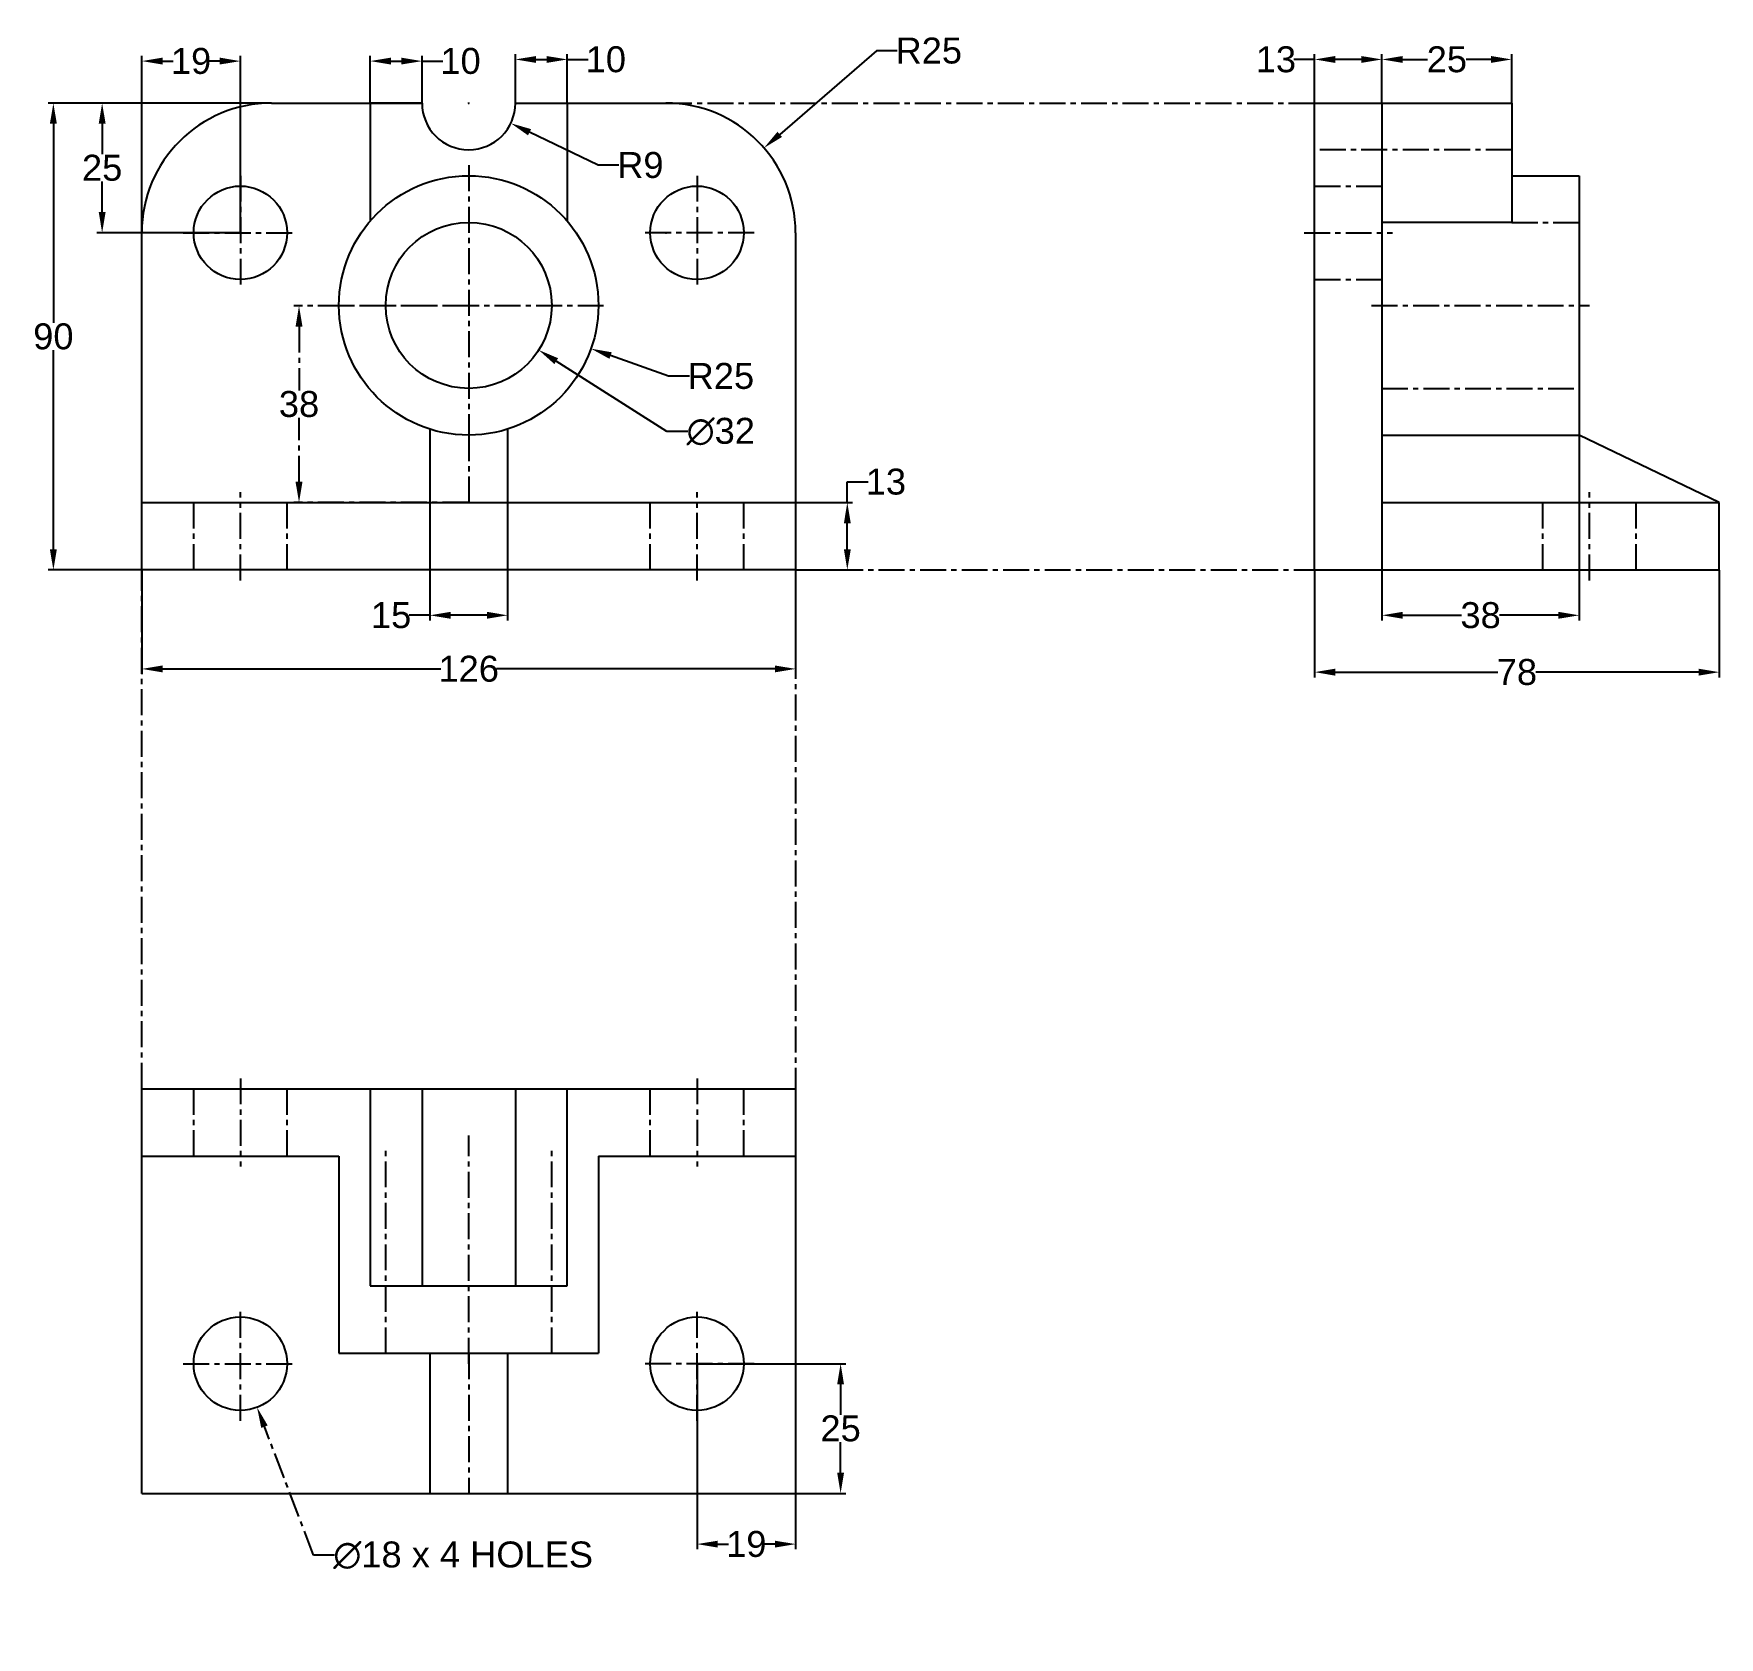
# Model space of a CAD drawing. Header units: inches. Extents: x 2 to 326, y 44 to 353.
import ezdxf

# ---------------------------------------------------------------- set-up
doc = ezdxf.new("R2010")
doc.units = ezdxf.units.IN
doc.header["$LTSCALE"] = 4
doc.header["$MEASUREMENT"] = 0
doc.linetypes.add('CENTER', pattern=[2, 1.25, -0.25, 0.25, -0.25])
doc.layers.add('Centreline', color=10, linetype='CENTER')
doc.layers.add('Hidden Line', color=130, linetype='CENTER')
doc.styles.get("Standard").update_dxf_attribs({"font": 'arial.ttf'})
doc.dimstyles.new('My Style', dxfattribs={"dimtxt": 5, "dimasz": 4, "dimexe": 1, "dimexo": 0.0625, "dimgap": 0.09, "dimtad": 0, "dimtih": 1, "dimtoh": 1, "dimdec": 0, "dimzin": 0, "dimdsep": 46, "dimtxsty": 'Standard', "dimcen": 0.09, "dimclrd": 3, "dimclre": 3, "dimclrt": 2, "dimadec": 0, "dimazin": 0, "dimtfac": 1, "dimtdec": 0, "dimtofl": 0, "dimtmove": 0, "dimatfit": 3, "dimfxl": 1, "dimtolj": 1, "dimtzin": 0, "dimarcsym": 0})

# ---------------------------------------------------------------- blocks, each defined once
blk = doc.blocks.new('*D5')
at = {"color": 3, "lineweight": -2, "transparency": 16777216}
for p, q in [((158.37, 262.42), (158.37, 266.42)), ((158.37, 266.42), (162.37, 266.42)), ((148.47, 262.42), (159.37, 262.42)), ((158.37, 253.42), (158.37, 258.42)), ((148.47, 249.42), (159.37, 249.42))]:
    blk.add_line(p, q, dxfattribs=at)
at = {"color": 3, "transparency": 16777216}
for points in [[(157.71, 258.42), (159.04, 258.42), (158.37, 262.42)], [(157.71, 253.42), (159.04, 253.42), (158.37, 249.42)]]:
    blk.add_solid(points, dxfattribs=at)
at = {"layer": 'Defpoints', "color": 0, "transparency": 16777216}
for p in [(148.41, 262.42), (158.37, 262.42), (148.41, 249.42)]:
    blk.add_point(p, dxfattribs=at)
at = {"color": 2, "transparency": 16777216, "insert": (165.81, 266.42), "char_height": 5, "attachment_point": 5}
blk.add_mtext('\\A1;13', dxfattribs=at)
blk = doc.blocks.new('*D6')
at = {"color": 3, "lineweight": -2, "transparency": 16777216}
for p, q in [((66.41, 339.48), (66.41, 348.51)), ((76.41, 339.48), (76.41, 348.51)), ((70.41, 347.51), (72.41, 347.51)), ((76.41, 347.51), (80.41, 347.51))]:
    blk.add_line(p, q, dxfattribs=at)
at = {"color": 3, "transparency": 16777216}
for points in [[(70.41, 348.18), (70.41, 346.85), (66.41, 347.51)], [(72.41, 348.18), (72.41, 346.85), (76.41, 347.51)]]:
    blk.add_solid(points, dxfattribs=at)
at = {"layer": 'Defpoints', "color": 0, "transparency": 16777216}
for p in [(76.41, 347.51), (66.41, 339.42), (76.41, 339.42)]:
    blk.add_point(p, dxfattribs=at)
at = {"color": 2, "transparency": 16777216, "insert": (83.84, 347.51), "char_height": 5, "attachment_point": 5}
blk.add_mtext('\\A1;10', dxfattribs=at)
blk = doc.blocks.new('*D7')
at = {"color": 3, "lineweight": -2, "transparency": 16777216}
for p, q in [((94.41, 339.48), (94.41, 348.83)), ((98.41, 347.83), (100.41, 347.83)), ((104.41, 339.48), (104.41, 348.83)), ((104.41, 347.83), (108.41, 347.83))]:
    blk.add_line(p, q, dxfattribs=at)
at = {"color": 3, "transparency": 16777216}
for points in [[(98.41, 348.49), (98.41, 347.16), (94.41, 347.83)], [(100.41, 348.49), (100.41, 347.16), (104.41, 347.83)]]:
    blk.add_solid(points, dxfattribs=at)
at = {"layer": 'Defpoints', "color": 0, "transparency": 16777216}
for p in [(104.41, 347.83), (94.41, 339.42), (104.41, 339.42)]:
    blk.add_point(p, dxfattribs=at)
at = {"color": 2, "transparency": 16777216, "insert": (111.84, 347.83), "char_height": 5, "attachment_point": 5}
blk.add_mtext('\\A1;10', dxfattribs=at)
blk = doc.blocks.new('*D8')
at = {"color": 3, "lineweight": -2, "transparency": 16777216}
for p, q in [((261.41, 339.48), (261.41, 348.83)), ((265.41, 347.83), (270.18, 347.83)), ((282.41, 347.83), (277.64, 347.83)), ((286.41, 339.48), (286.41, 348.83))]:
    blk.add_line(p, q, dxfattribs=at)
at = {"color": 3, "transparency": 16777216}
for points in [[(265.41, 348.49), (265.41, 347.16), (261.41, 347.83)], [(282.41, 348.49), (282.41, 347.16), (286.41, 347.83)]]:
    blk.add_solid(points, dxfattribs=at)
at = {"layer": 'Defpoints', "color": 0, "transparency": 16777216}
for p in [(286.41, 347.83), (261.41, 339.42), (286.41, 339.42)]:
    blk.add_point(p, dxfattribs=at)
at = {"color": 2, "transparency": 16777216, "insert": (273.91, 347.83), "char_height": 5, "attachment_point": 5}
blk.add_mtext('\\A1;25', dxfattribs=at)
blk = doc.blocks.new('*D9')
at = {"color": 3, "lineweight": -2, "transparency": 16777216}
for p, q in [((248.41, 347.83), (244.41, 347.83)), ((248.41, 339.48), (248.41, 348.83)), ((257.41, 347.83), (252.41, 347.83)), ((261.41, 339.48), (261.41, 348.83))]:
    blk.add_line(p, q, dxfattribs=at)
at = {"color": 3, "transparency": 16777216}
for points in [[(252.41, 348.49), (252.41, 347.16), (248.41, 347.83)], [(257.41, 348.49), (257.41, 347.16), (261.41, 347.83)]]:
    blk.add_solid(points, dxfattribs=at)
at = {"layer": 'Defpoints', "color": 0, "transparency": 16777216}
for p in [(248.41, 347.83), (248.41, 339.42), (261.41, 339.42)]:
    blk.add_point(p, dxfattribs=at)
at = {"color": 2, "transparency": 16777216, "insert": (240.97, 347.83), "char_height": 5, "attachment_point": 5}
blk.add_mtext('\\A1;13', dxfattribs=at)
blk = doc.blocks.new('*D10')
at = {"color": 3, "lineweight": -2, "transparency": 16777216}
for p, q in [((77.91, 262.36), (77.91, 239.68)), ((92.91, 262.36), (92.91, 239.68)), ((77.91, 240.68), (73.91, 240.68)), ((88.91, 240.68), (81.91, 240.68))]:
    blk.add_line(p, q, dxfattribs=at)
at = {"color": 3, "transparency": 16777216}
for points in [[(81.91, 241.35), (81.91, 240.02), (77.91, 240.68)], [(88.91, 241.35), (88.91, 240.02), (92.91, 240.68)]]:
    blk.add_solid(points, dxfattribs=at)
at = {"layer": 'Defpoints', "color": 0, "transparency": 16777216}
for p in [(77.91, 262.42), (92.91, 262.42), (77.91, 240.68)]:
    blk.add_point(p, dxfattribs=at)
at = {"color": 2, "transparency": 16777216, "insert": (70.45, 240.68), "char_height": 5, "attachment_point": 5}
blk.add_mtext('\\A1;15', dxfattribs=at)
blk = doc.blocks.new('*D11')
at = {"color": 3, "lineweight": -2, "transparency": 16777216}
for p, q in [((22.41, 249.36), (22.41, 229.35)), ((148.41, 249.36), (148.41, 229.35)), ((26.41, 230.35), (80.03, 230.35)), ((144.41, 230.35), (90.79, 230.35))]:
    blk.add_line(p, q, dxfattribs=at)
at = {"color": 3, "transparency": 16777216}
for points in [[(26.41, 231.01), (26.41, 229.68), (22.41, 230.35)], [(144.41, 231.01), (144.41, 229.68), (148.41, 230.35)]]:
    blk.add_solid(points, dxfattribs=at)
at = {"layer": 'Defpoints', "color": 0, "transparency": 16777216}
for p in [(22.41, 249.42), (148.41, 249.42), (148.41, 230.35)]:
    blk.add_point(p, dxfattribs=at)
at = {"color": 2, "transparency": 16777216, "insert": (85.41, 230.35), "char_height": 5, "attachment_point": 5}
blk.add_mtext('\\A1;126', dxfattribs=at)
blk = doc.blocks.new('*D13')
at = {"color": 3, "lineweight": -2, "transparency": 16777216}
for p, q in [((248.41, 249.36), (248.41, 228.72)), ((326.41, 249.36), (326.41, 228.72)), ((252.41, 229.72), (283.75, 229.72)), ((322.41, 229.72), (291.07, 229.72))]:
    blk.add_line(p, q, dxfattribs=at)
at = {"color": 3, "transparency": 16777216}
for points in [[(252.41, 230.39), (252.41, 229.05), (248.41, 229.72)], [(322.41, 230.39), (322.41, 229.05), (326.41, 229.72)]]:
    blk.add_solid(points, dxfattribs=at)
at = {"layer": 'Defpoints', "color": 0, "transparency": 16777216}
for p in [(248.41, 249.42), (326.41, 249.42), (326.41, 229.72)]:
    blk.add_point(p, dxfattribs=at)
at = {"color": 2, "transparency": 16777216, "insert": (287.41, 229.72), "char_height": 5, "attachment_point": 5}
blk.add_mtext('\\A1;78', dxfattribs=at)
blk = doc.blocks.new('*D14')
at = {"color": 3, "lineweight": -2, "transparency": 16777216}
for p, q in [((261.41, 275.36), (261.41, 239.68)), ((299.41, 275.36), (299.41, 239.68)), ((265.41, 240.68), (276.73, 240.68)), ((295.41, 240.68), (284.08, 240.68))]:
    blk.add_line(p, q, dxfattribs=at)
at = {"color": 3, "transparency": 16777216}
for points in [[(265.41, 241.35), (265.41, 240.02), (261.41, 240.68)], [(295.41, 241.35), (295.41, 240.02), (299.41, 240.68)]]:
    blk.add_solid(points, dxfattribs=at)
at = {"layer": 'Defpoints', "color": 0, "transparency": 16777216}
for p in [(261.41, 275.42), (299.41, 275.42), (299.41, 240.68)]:
    blk.add_point(p, dxfattribs=at)
at = {"color": 2, "transparency": 16777216, "insert": (280.41, 240.68), "char_height": 5, "attachment_point": 5}
blk.add_mtext('\\A1;38', dxfattribs=at)
blk = doc.blocks.new('*D15')
at = {"color": 3, "lineweight": -2, "transparency": 16777216}
for p, q in [((22.41, 314.48), (22.41, 348.51)), ((41.41, 314.48), (41.41, 348.51)), ((26.41, 347.51), (28.47, 347.51)), ((37.41, 347.51), (35.35, 347.51))]:
    blk.add_line(p, q, dxfattribs=at)
at = {"color": 3, "transparency": 16777216}
for points in [[(26.41, 348.18), (26.41, 346.85), (22.41, 347.51)], [(37.41, 348.18), (37.41, 346.85), (41.41, 347.51)]]:
    blk.add_solid(points, dxfattribs=at)
at = {"layer": 'Defpoints', "color": 0, "transparency": 16777216}
for p in [(22.41, 347.51), (22.41, 314.42), (41.41, 314.42)]:
    blk.add_point(p, dxfattribs=at)
at = {"color": 2, "transparency": 16777216, "insert": (31.91, 347.51), "char_height": 5, "attachment_point": 5}
blk.add_mtext('\\A1;19', dxfattribs=at)
blk = doc.blocks.new('*D16')
at = {"color": 3, "lineweight": -2, "transparency": 16777216}
for p, q in [((47.35, 339.42), (13.77, 339.42)), ((14.77, 335.42), (14.77, 329.56)), ((14.77, 318.42), (14.77, 324.28)), ((41.35, 314.42), (13.77, 314.42))]:
    blk.add_line(p, q, dxfattribs=at)
at = {"color": 3, "transparency": 16777216}
for points in [[(14.11, 335.42), (15.44, 335.42), (14.77, 339.42)], [(14.11, 318.42), (15.44, 318.42), (14.77, 314.42)]]:
    blk.add_solid(points, dxfattribs=at)
at = {"layer": 'Defpoints', "color": 0, "transparency": 16777216}
for p in [(47.41, 339.42), (14.77, 314.42), (41.41, 314.42)]:
    blk.add_point(p, dxfattribs=at)
at = {"color": 2, "transparency": 16777216, "insert": (14.77, 326.92), "char_height": 5, "attachment_point": 5}
blk.add_mtext('\\A1;25', dxfattribs=at)
blk = doc.blocks.new('*D17')
at = {"color": 3, "lineweight": -2, "transparency": 16777216}
for p, q in [((47.35, 339.42), (4.37, 339.42)), ((5.37, 335.42), (5.37, 297.06)), ((5.37, 253.42), (5.37, 291.78)), ((22.35, 249.42), (4.37, 249.42))]:
    blk.add_line(p, q, dxfattribs=at)
at = {"color": 3, "transparency": 16777216}
for points in [[(4.7, 335.42), (6.04, 335.42), (5.37, 339.42)], [(4.7, 253.42), (6.04, 253.42), (5.37, 249.42)]]:
    blk.add_solid(points, dxfattribs=at)
at = {"layer": 'Defpoints', "color": 0, "transparency": 16777216}
for p in [(47.41, 339.42), (5.37, 249.42), (22.41, 249.42)]:
    blk.add_point(p, dxfattribs=at)
at = {"color": 2, "transparency": 16777216, "insert": (5.37, 294.42), "char_height": 5, "attachment_point": 5}
blk.add_mtext('\\A1;90', dxfattribs=at)
blk = doc.blocks.new('*D18')
at = {"color": 3, "lineweight": -2, "transparency": 16777216}
for p, q in [((129.41, 96.36), (129.41, 60.64)), ((148.41, 71.36), (148.41, 60.64)), ((133.41, 61.64), (135.47, 61.64)), ((144.41, 61.64), (142.35, 61.64))]:
    blk.add_line(p, q, dxfattribs=at)
at = {"color": 3, "transparency": 16777216}
for points in [[(133.41, 62.3), (133.41, 60.97), (129.41, 61.64)], [(144.41, 62.3), (144.41, 60.97), (148.41, 61.64)]]:
    blk.add_solid(points, dxfattribs=at)
at = {"layer": 'Defpoints', "color": 0, "transparency": 16777216}
for p in [(129.41, 96.42), (148.41, 71.42), (148.41, 61.64)]:
    blk.add_point(p, dxfattribs=at)
at = {"color": 2, "transparency": 16777216, "insert": (138.91, 61.64), "char_height": 5, "attachment_point": 5}
blk.add_mtext('\\A1;19', dxfattribs=at)
blk = doc.blocks.new('*D19')
at = {"color": 3, "lineweight": -2, "transparency": 16777216}
for p, q in [((129.47, 96.42), (158.08, 96.42)), ((157.08, 92.42), (157.08, 86.56)), ((157.08, 75.42), (157.08, 81.28)), ((148.47, 71.42), (158.08, 71.42))]:
    blk.add_line(p, q, dxfattribs=at)
at = {"color": 3, "transparency": 16777216}
for points in [[(156.41, 92.42), (157.74, 92.42), (157.08, 96.42)], [(156.41, 75.42), (157.74, 75.42), (157.08, 71.42)]]:
    blk.add_solid(points, dxfattribs=at)
at = {"layer": 'Defpoints', "color": 0, "transparency": 16777216}
for p in [(129.41, 96.42), (148.41, 71.42), (157.08, 71.42)]:
    blk.add_point(p, dxfattribs=at)
at = {"color": 2, "transparency": 16777216, "insert": (157.08, 83.92), "char_height": 5, "attachment_point": 5}
blk.add_mtext('\\A1;25', dxfattribs=at)
blk = doc.blocks.new('*D20')
at = {"color": 3, "lineweight": -2, "transparency": 16777216}
for p, q in [((163.99, 349.51), (145.35, 333.39)), ((167.99, 349.51), (163.99, 349.51)), ((123.32, 314.42), (123.5, 314.42)), ((123.41, 314.33), (123.41, 314.51))]:
    blk.add_line(p, q, dxfattribs=at)
at = {"color": 3, "transparency": 16777216}
blk.add_solid([(144.91, 333.89), (145.78, 332.89), (142.32, 330.77)], dxfattribs=at)
at = {"layer": 'Defpoints', "color": 0, "transparency": 16777216}
for p in [(142.32, 330.77), (123.41, 314.42)]:
    blk.add_point(p, dxfattribs=at)
at = {"color": 2, "transparency": 16777216, "insert": (174.07, 349.51), "char_height": 5, "attachment_point": 5}
blk.add_mtext('\\A1;R25', dxfattribs=at)
blk = doc.blocks.new('*D21')
at = {"color": 3, "lineweight": -2, "transparency": 16777216}
for p, q in [((85.32, 300.42), (85.5, 300.42)), ((85.41, 300.33), (85.41, 300.51)), ((123.93, 286.79), (112.75, 290.75)), ((127.93, 286.79), (123.93, 286.79))]:
    blk.add_line(p, q, dxfattribs=at)
at = {"color": 3, "transparency": 16777216}
blk.add_solid([(112.97, 291.38), (112.53, 290.12), (108.98, 292.08)], dxfattribs=at)
at = {"layer": 'Defpoints', "color": 0, "transparency": 16777216}
for p in [(85.41, 300.42), (108.98, 292.08)]:
    blk.add_point(p, dxfattribs=at)
at = {"color": 2, "transparency": 16777216, "insert": (134.01, 286.79), "char_height": 5, "attachment_point": 5}
blk.add_mtext('\\A1;R25', dxfattribs=at)
blk = doc.blocks.new('*D22')
at = {"color": 3, "lineweight": -2, "transparency": 16777216}
for p, q in [((85.32, 339.42), (85.5, 339.42)), ((85.41, 339.33), (85.41, 339.51)), ((110.37, 327.45), (97.13, 333.8)), ((114.37, 327.45), (110.37, 327.45))]:
    blk.add_line(p, q, dxfattribs=at)
at = {"color": 3, "transparency": 16777216}
blk.add_solid([(97.42, 334.4), (96.84, 333.2), (93.52, 335.53)], dxfattribs=at)
at = {"layer": 'Defpoints', "color": 0, "transparency": 16777216}
for p in [(85.41, 339.42), (93.52, 335.53)]:
    blk.add_point(p, dxfattribs=at)
at = {"color": 2, "transparency": 16777216, "insert": (118.49, 327.45), "char_height": 5, "attachment_point": 5}
blk.add_mtext('\\A1;R9', dxfattribs=at)
blk = doc.blocks.new('*D23')
at = {"color": 3, "lineweight": -2, "transparency": 16777216}
for p, q in [((85.32, 300.42), (85.5, 300.42)), ((85.41, 300.33), (85.41, 300.51)), ((123.61, 276.08), (102.28, 289.67)), ((127.61, 276.08), (123.61, 276.08))]:
    blk.add_line(p, q, dxfattribs=at)
at = {"color": 3, "transparency": 16777216}
blk.add_solid([(102.63, 290.24), (101.92, 289.11), (98.9, 291.82)], dxfattribs=at)
at = {"layer": 'Defpoints', "color": 0, "transparency": 16777216}
for p in [(71.92, 309.02), (98.9, 291.82)]:
    blk.add_point(p, dxfattribs=at)
at = {"color": 2, "transparency": 16777216, "insert": (133.98, 276.08), "char_height": 5, "attachment_point": 5}
blk.add_mtext('\\A1;∅32', dxfattribs=at)
blk = doc.blocks.new('*D25')
at = {"layer": 'Defpoints', "color": 0, "transparency": 16777216}
for p in [(38.2, 104.83), (44.62, 88.02)]:
    blk.add_point(p, dxfattribs=at)
at = {"layer": 'Hidden Line', "color": 3, "lineweight": -2, "transparency": 16777216}
for p, q in [((41.32, 96.42), (41.5, 96.42)), ((41.41, 96.33), (41.41, 96.51)), ((55.53, 59.48), (46.05, 84.28)), ((59.53, 59.48), (55.53, 59.48))]:
    blk.add_line(p, q, dxfattribs=at)
at = {"layer": 'Hidden Line', "color": 3, "transparency": 16777216}
blk.add_solid([(46.67, 84.52), (45.43, 84.04), (44.62, 88.02)], dxfattribs=at)
at = {"layer": 'Hidden Line', "color": 2, "transparency": 16777216, "insert": (84.34, 59.48), "char_height": 5, "attachment_point": 5}
blk.add_mtext('\\A1;∅18 x 4 HOLES', dxfattribs=at)
blk = doc.blocks.new('*D26')
at = {"layer": 'Defpoints', "color": 0, "transparency": 16777216}
for p in [(85.41, 300.33), (52.71, 262.42), (85.41, 262.42)]:
    blk.add_point(p, dxfattribs=at)
at = {"layer": 'Hidden Line', "color": 3, "lineweight": -2, "transparency": 16777216}
for p, q in [((85.35, 300.33), (51.71, 300.33)), ((52.71, 296.33), (52.71, 284.02)), ((52.71, 266.42), (52.71, 278.73)), ((85.35, 262.42), (51.71, 262.42))]:
    blk.add_line(p, q, dxfattribs=at)
at = {"layer": 'Hidden Line', "color": 3, "transparency": 16777216}
for points in [[(52.04, 296.33), (53.38, 296.33), (52.71, 300.33)], [(52.04, 266.42), (53.38, 266.42), (52.71, 262.42)]]:
    blk.add_solid(points, dxfattribs=at)
at = {"layer": 'Hidden Line', "color": 2, "transparency": 16777216, "insert": (52.71, 281.38), "char_height": 5, "attachment_point": 5}
blk.add_mtext('\\A1;38', dxfattribs=at)

msp = doc.modelspace()

# ---------------------------------------------------------------- linework, layer by layer
for p, q in [((47.41, 339.42), (76.41, 339.42)), ((76.41, 339.42), (66.41, 339.42)), ((66.41, 339.42), (66.41, 316.67)), ((94.41, 339.42), (123.41, 339.42)), ((104.41, 339.42), (104.41, 316.67)), ((248.41, 249.42), (248.41, 339.42)), ((248.41, 339.42), (261.41, 339.42)), ((261.41, 339.42), (261.41, 262.42)), ((261.41, 339.42), (286.41, 339.42)), ((286.41, 339.42), (286.41, 330.42)), ((286.41, 330.42), (286.41, 316.42)), ((286.41, 325.42), (299.41, 325.42)), ((299.41, 325.42), (299.41, 275.42)), ((286.41, 316.42), (261.41, 316.42)), ((22.41, 262.42), (22.41, 314.42)), ((148.41, 314.42), (148.41, 262.42)), ((77.91, 276.57), (77.91, 262.42)), ((92.91, 276.57), (92.91, 262.42)), ((261.41, 275.42), (299.41, 275.42)), ((326.41, 262.42), (299.41, 275.42)), ((261.41, 262.42), (326.41, 262.42)), ((326.41, 249.42), (326.41, 262.42)), ((248.41, 249.42), (326.41, 249.42)), ((22.41, 71.42), (22.41, 149.42)), ((22.41, 149.42), (148.41, 149.42)), ((66.41, 149.42), (66.41, 111.42)), ((76.41, 149.42), (76.41, 111.42)), ((94.41, 149.42), (94.41, 149.42)), ((94.41, 149.42), (94.41, 111.42)), ((104.41, 111.42), (104.41, 149.42)), ((148.41, 149.42), (148.41, 71.42)), ((22.41, 136.42), (60.41, 136.42)), ((60.41, 136.42), (60.41, 98.42)), ((110.41, 136.42), (110.41, 98.42)), ((110.41, 136.42), (148.41, 136.42)), ((66.41, 111.42), (104.41, 111.42)), ((60.41, 98.42), (110.41, 98.42)), ((77.91, 98.42), (77.91, 71.42)), ((92.91, 98.42), (92.91, 71.42)), ((22.41, 71.42), (148.41, 71.42))]:
    msp.add_line(p, q)
msp.add_lwpolyline([(22.41, 262.42), (148.41, 262.42), (148.41, 249.42), (22.41, 249.42)], close=True)
for centre, radius in [((85.41, 300.42), 25), ((41.41, 314.42), 9), ((129.41, 314.42), 9), ((85.41, 300.42), 16), ((41.41, 96.42), 9), ((129.41, 96.42), 9)]:
    msp.add_circle(centre, radius)
for centre, radius, start, end in [((47.41, 314.42), 25, 90, 180), ((85.41, 339.42), 9, 180, 0), ((123.41, 314.42), 25, 0, 90)]:
    msp.add_arc(centre, radius, start, end)
at = {"layer": 'Centreline'}
for p, q in [((41.41, 325.42), (41.41, 303.42)), ((85.41, 327.42), (85.41, 273.42)), ((129.41, 325.42), (129.41, 303.42)), ((30.41, 314.42), (52.41, 314.42)), ((140.41, 314.42), (118.41, 314.42)), ((246.41, 314.42), (263.41, 314.42)), ((58.41, 300.42), (112.41, 300.42)), ((259.41, 300.42), (301.41, 300.42)), ((41.41, 247.42), (41.41, 264.42)), ((129.41, 247.42), (129.41, 264.42)), ((301.41, 247.42), (301.41, 264.42)), ((41.41, 151.42), (41.41, 134.42)), ((129.41, 151.42), (129.41, 134.42)), ((129.41, 151.42), (129.41, 134.42)), ((85.41, 96.42), (85.41, 140.42)), ((41.41, 85.42), (41.41, 107.42)), ((129.41, 85.42), (129.41, 107.42)), ((30.41, 96.42), (52.41, 96.42)), ((140.41, 96.42), (118.41, 96.42))]:
    msp.add_line(p, q, dxfattribs=at)
at = {"layer": 'Hidden Line'}
for p, q in [((123.41, 339.42), (248.41, 339.42)), ((286.41, 330.42), (248.41, 330.42)), ((248.41, 323.42), (261.41, 323.42)), ((286.41, 316.42), (299.41, 316.42)), ((248.41, 305.42), (261.41, 305.42)), ((261.41, 284.42), (299.41, 284.42)), ((85.41, 275.42), (85.41, 262.42)), ((32.41, 249.42), (32.41, 262.42)), ((50.41, 249.42), (50.41, 262.42)), ((120.41, 249.42), (120.41, 262.42)), ((138.41, 249.42), (138.41, 262.42)), ((292.41, 249.42), (292.41, 262.42)), ((310.41, 249.42), (310.41, 262.42)), ((22.41, 149.42), (22.41, 249.42)), ((148.41, 249.42), (148.41, 149.42)), ((148.41, 249.42), (248.41, 249.42)), ((32.41, 136.42), (32.41, 149.42)), ((50.41, 136.42), (50.41, 149.42)), ((120.41, 136.42), (120.41, 149.42)), ((138.41, 136.42), (138.41, 149.42)), ((69.41, 98.42), (69.41, 138.42)), ((101.41, 98.42), (101.41, 138.42)), ((85.41, 98.42), (85.41, 71.42))]:
    msp.add_line(p, q, dxfattribs=at)

# ---------------------------------------------------------------- dimensions: what is measured, and where the dimension line sits
for base, p1, p2, picture, middle in [((104.41, 347.83), (94.41, 339.42), (104.41, 339.42), '*D7', (111.84, 347.83)), ((248.41, 347.83), (261.41, 339.42), (248.41, 339.42), '*D9', (240.97, 347.83)), ((286.41, 347.83), (261.41, 339.42), (286.41, 339.42), '*D8', (273.91, 347.83)), ((22.41, 347.51), (41.41, 314.42), (22.41, 314.42), '*D15', (31.91, 347.51)), ((76.41, 347.51), (66.41, 339.42), (76.41, 339.42), '*D6', (83.84, 347.51)), ((299.41, 240.68), (261.41, 275.42), (299.41, 275.42), '*D14', (280.41, 240.68)), ((77.91, 240.68), (92.91, 262.42), (77.91, 262.42), '*D10', (70.45, 240.68)), ((148.41, 230.35), (22.41, 249.42), (148.41, 249.42), '*D11', (85.41, 230.35)), ((326.41, 229.72), (248.41, 249.42), (326.41, 249.42), '*D13', (287.41, 229.72)), ((148.41, 61.64), (129.41, 96.42), (148.41, 71.42), '*D18', (138.91, 61.64))]:
    dim = msp.add_linear_dim(base=base, p1=p1, p2=p2, dimstyle='My Style')
    dim.commit()
    dim.dimension.update_dxf_attribs({"geometry": picture, "text_midpoint": middle})
for center, mpoint, picture, middle in [((123.41, 314.42), (142.32, 330.77), '*D20', (174.07, 349.51)), ((85.41, 339.42), (93.52, 335.53), '*D22', (118.49, 327.45)), ((85.41, 300.42), (108.98, 292.08), '*D21', (134.01, 286.79))]:
    dim = msp.add_radius_dim(center=center, mpoint=mpoint, dimstyle='My Style')
    dim.commit()
    dim.dimension.update_dxf_attribs({"geometry": picture, "text_midpoint": middle, "dimtype": 164})
for base, p1, p2, picture, middle in [((5.37, 249.42), (47.41, 339.42), (22.41, 249.42), '*D17', (5.37, 294.42)), ((14.77, 314.42), (47.41, 339.42), (41.41, 314.42), '*D16', (14.77, 326.92)), ((158.37, 262.42), (148.41, 249.42), (148.41, 262.42), '*D5', (165.81, 266.42)), ((157.08, 71.42), (129.41, 96.42), (148.41, 71.42), '*D19', (157.08, 83.92))]:
    dim = msp.add_linear_dim(base=base, p1=p1, p2=p2, angle=90, dimstyle='My Style')
    dim.commit()
    dim.dimension.update_dxf_attribs({"geometry": picture, "text_midpoint": middle})
dim = msp.add_diameter_dim_2p(p1=(71.92, 309.02), p2=(98.9, 291.82), dimstyle='My Style')
dim.commit()
dim.dimension.update_dxf_attribs({"geometry": '*D23', "text_midpoint": (133.98, 276.08), "dimtype": 163})
dim = msp.add_linear_dim(base=(52.71, 262.42), p1=(85.41, 300.33), p2=(85.41, 262.42), angle=90, dimstyle='My Style', dxfattribs=at)
dim.commit()
dim.dimension.update_dxf_attribs({"geometry": '*D26', "text_midpoint": (52.71, 281.38)})
dim = msp.add_diameter_dim_2p(p1=(38.2, 104.83), p2=(44.62, 88.02), text='<> x 4 HOLES', dimstyle='My Style', dxfattribs=at)
dim.commit()
dim.dimension.update_dxf_attribs({"geometry": '*D25', "text_midpoint": (84.34, 59.48), "dimtype": 163})

doc.saveas('drawing.dxf')
